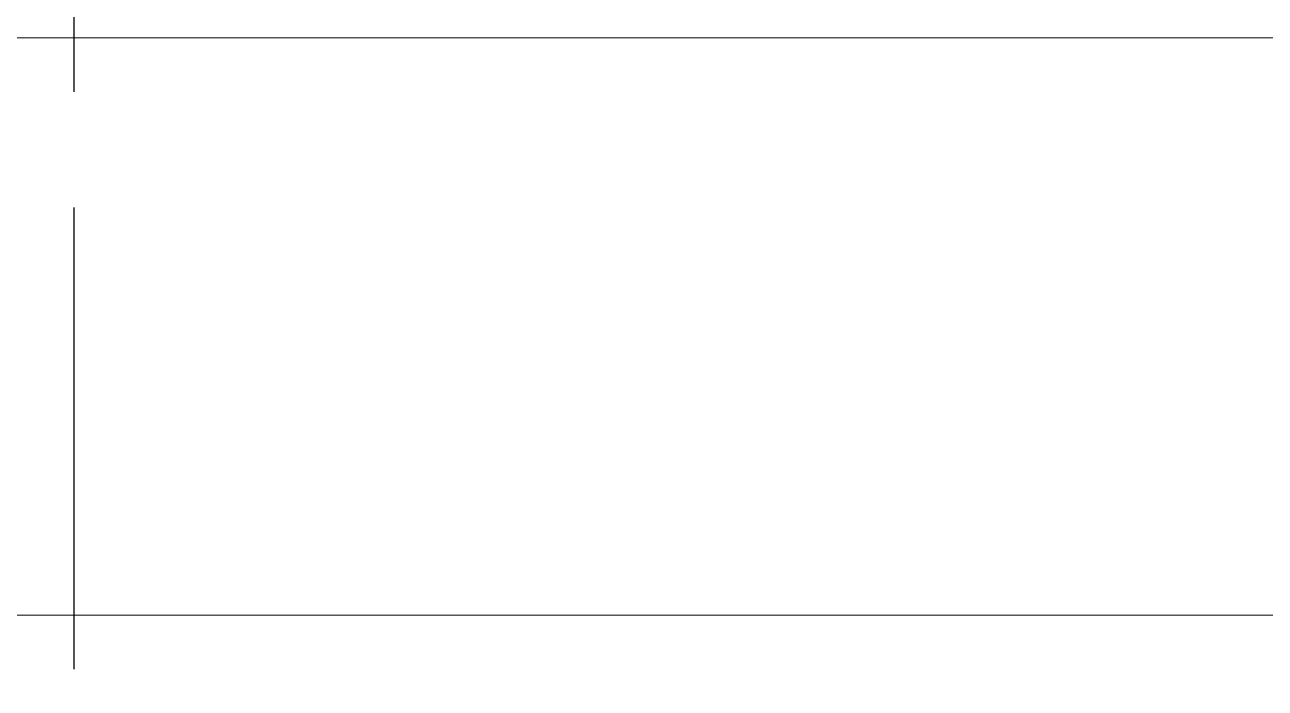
# Model space of a CAD drawing. Header units: inches. Extents: x -4110 to -1807, y 11006 to 12281.
# Drawn here: x -3829.377 to -3828.034, y 11753.11 to 11753.829 of the extents above; entities that cross this region are included whole.
import ezdxf

# ---------------------------------------------------------------- set-up
doc = ezdxf.new("R2010")
doc.units = ezdxf.units.IN
doc.header["$MEASUREMENT"] = 0
doc.linetypes.add('Grid Line 1_2_', pattern=[0.875, 0.5, -0.125, 0.125, -0.125])
for name, color, linetype, lineweight in [('0-1', 7, 'Continuous', 5), ('A-WALL', 113, 'Continuous', 18), ('A-WALL-PATT-5', 111, 'Continuous', 9), ('S-GRID-1', 1, 'Grid Line 1_2_', 30)]:
    doc.layers.add(name, color=color, linetype=linetype, lineweight=lineweight)
pattern_1 = [(0, (0, 0), (20.48, 5.12), [0.845, -14.515, 0.845, -14.515, -81.92]), (0, (0, 0), (20.48, 5.12), [-30.72, 0.845, -29.875, 0.845, -14.515, -35.84]), (0, (0, 0), (20.48, 5.12), [-76.8, 0.845, -9.395, 0.845, -24.755]), (120, (7.68, 2.56), (-14.67405, 15.1762003), [0.845, -14.515, 0.845, -14.515, -81.92]), (120, (7.68, 2.56), (-14.67405, 15.1762003), [-30.72, 0.845, -29.875, 0.845, -14.515, -35.84]), (120, (7.68, 2.56), (-14.67405, 15.1762003), [-76.8, 0.845, -9.395, 0.845, -24.755]), (240, (10.24, 12.8), (-5.80595, -20.2962003), [0.845, -14.515, 0.845, -14.515, -81.92]), (240, (10.24, 12.8), (-5.80595, -20.2962003), [-30.72, 0.845, -29.875, 0.845, -14.515, -35.84]), (240, (10.24, 12.8), (-5.80595, -20.2962003), [-76.8, 0.845, -9.395, 0.845, -24.755])]

# ---------------------------------------------------------------- blocks, each defined once
blk = doc.blocks.new('CTR - 1st Phase - Structure_rvt-1-ENLARGED RCP - 3RD FLOOR PLAN - EAST')
at = {"layer": 'S-GRID-1'}
blk.add_line((-3829.3237, 11005.881), (-3829.3237, 12247.5006), dxfattribs=at)

msp = doc.modelspace()

# ---------------------------------------------------------------- hatches: boundary and pattern name
at = {"layer": 'A-WALL-PATT-5'}
h = msp.add_hatch(dxfattribs=at)
h.set_pattern_fill('FP_1', color=256, style=0, pattern_type=2)
h.set_pattern_definition(pattern_1)
h.paths.add_polyline_path([(-3852.4737, 11753.8144), (-3501.6737, 11753.8144), (-3501.6737, 11754.4394), (-3566.7418, 11754.4394), (-3566.7418, 11754.0065), (-3586.6943, 11754.0065), (-3586.6943, 11754.4394), (-3852.4737, 11754.4394)], flags=0)
h = msp.add_hatch(dxfattribs=at)
h.set_pattern_fill('FP_1', color=256, style=0, pattern_type=2)
h.set_pattern_definition(pattern_1)
h.paths.add_polyline_path([(-3555.0495, 11753.1894), (-3501.6737, 11753.1894), (-3501.6737, 11753.8144), (-3852.4737, 11753.8144), (-3852.4737, 11753.1894), (-3555.0682, 11753.1894)], flags=0)
h = msp.add_hatch(dxfattribs=at)
h.set_pattern_fill('FP_22', color=256, style=0, pattern_type=2)
h.set_pattern_definition([(45, (0, 0), (-6.335677, 6.335677), []), (45, (0, 9.6), (-6.335677, 6.335677), [])])
h.paths.add_polyline_path([(-3555.317, 11752.6894), (-3501.6737, 11752.6894), (-3501.6737, 11753.1894), (-3852.4737, 11753.1894), (-3852.4737, 11752.6894), (-3555.3421, 11752.6894)], flags=0)

# ---------------------------------------------------------------- linework, layer by layer
at = {"layer": 'A-WALL'}
for p, q in [((-3852.4737, 11753.8144), (-3501.6737, 11753.8144)), ((-3852.4737, 11753.1894), (-3501.6737, 11753.1894))]:
    msp.add_line(p, q, dxfattribs=at)

# ---------------------------------------------------------------- block references
at = {"layer": '0-1'}
msp.add_blockref('CTR - 1st Phase - Structure_rvt-1-ENLARGED RCP - 3RD FLOOR PLAN - EAST', (0, 0), dxfattribs=at)

doc.saveas('drawing.dxf')
